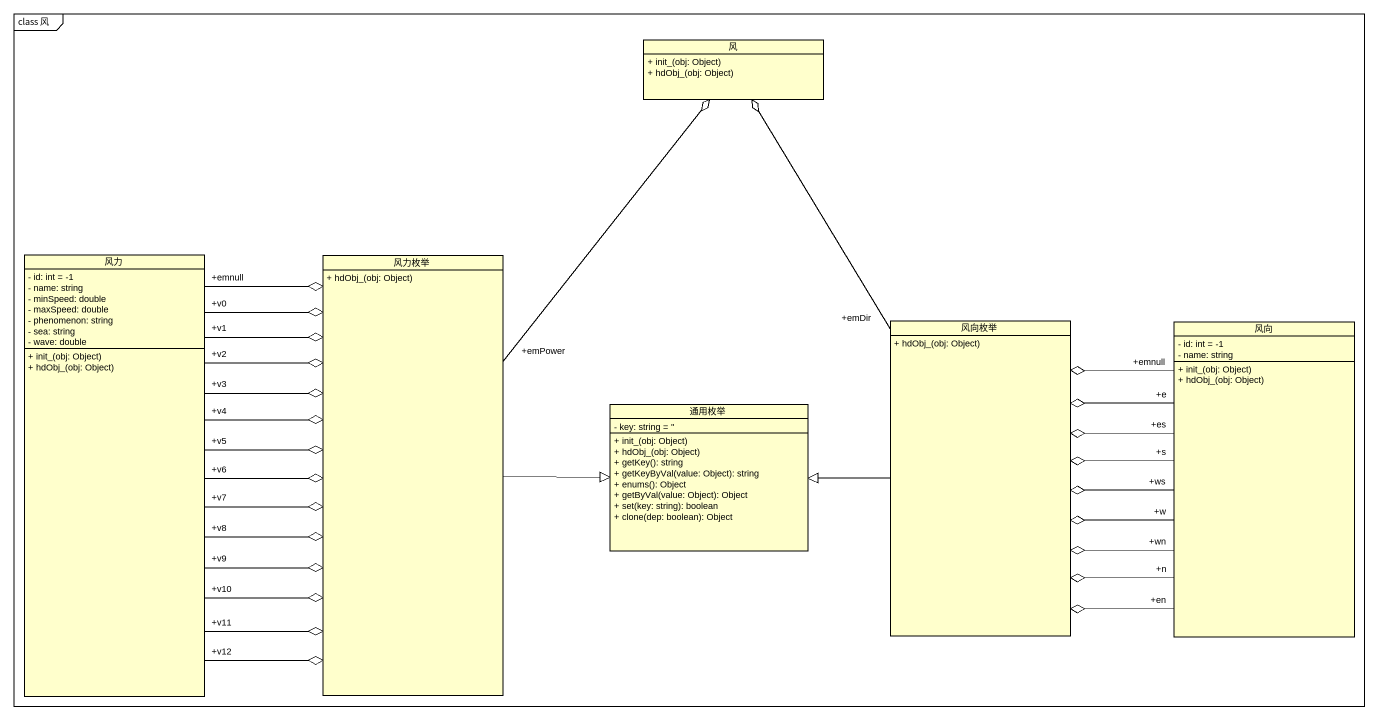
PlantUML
@startuml
mainframe class 风
hide circle
hide empty members
skinparam classAttributeIconSize 0
class 风 {
  + init_(obj: Object)
  + hdObj_(obj: Object)
}
class 风力 {
  - id: int = -1
  - name: string
  - minSpeed: double
  - maxSpeed: double
  - phenomenon: string
  - sea: string
  - wave: double
  + init_(obj: Object)
  + hdObj_(obj: Object)
}
class 风力枚举 {
  + hdObj_(obj: Object)
}
class 风向枚举 {
  + hdObj_(obj: Object)
}
class 风向 {
  - id: int = -1
  - name: string
  + init_(obj: Object)
  + hdObj_(obj: Object)
}
class 通用枚举 {
  - key: string = ''
  + init_(obj: Object)
  + hdObj_(obj: Object)
  + getKey(): string
  + getKeyByVal(value: Object): string
  + enums(): Object
  + getByVal(value: Object): Object
  + set(key: string): boolean
  + clone(dep: boolean): Object
}
风力 "+v6" -right-o 风力枚举
风力 "+v7" -right-o 风力枚举
风力 "+v4" -right-o 风力枚举
风力 "+v11" -right-o 风力枚举
风力 "+v0" -right-o 风力枚举
风力 "+v2" -right-o 风力枚举
风力 "+v3" -right-o 风力枚举
风力 "+emnull" -right-o 风力枚举
风力 "+v1" -right-o 风力枚举
风力 "+v5" -right-o 风力枚举
风力 "+v8" -right-o 风力枚举
风力 "+v10" -right-o 风力枚举
风力 "+v9" -right-o 风力枚举
风力 "+v12" -right-o 风力枚举
风力枚举 "+emPower" -up-o 风
风力枚举 -right-|> 通用枚举
风向枚举 "+emDir" -up-o 风
风向枚举 -left-|> 通用枚举
风向 "+s" -left-o 风向枚举
风向 "+wn" -left-o 风向枚举
风向 "+emnull" -left-o 风向枚举
风向 "+en" -left-o 风向枚举
风向 "+w" -left-o 风向枚举
风向 "+ws" -left-o 风向枚举
风向 "+es" -left-o 风向枚举
风向 "+n" -left-o 风向枚举
风向 "+e" -left-o 风向枚举
@enduml
